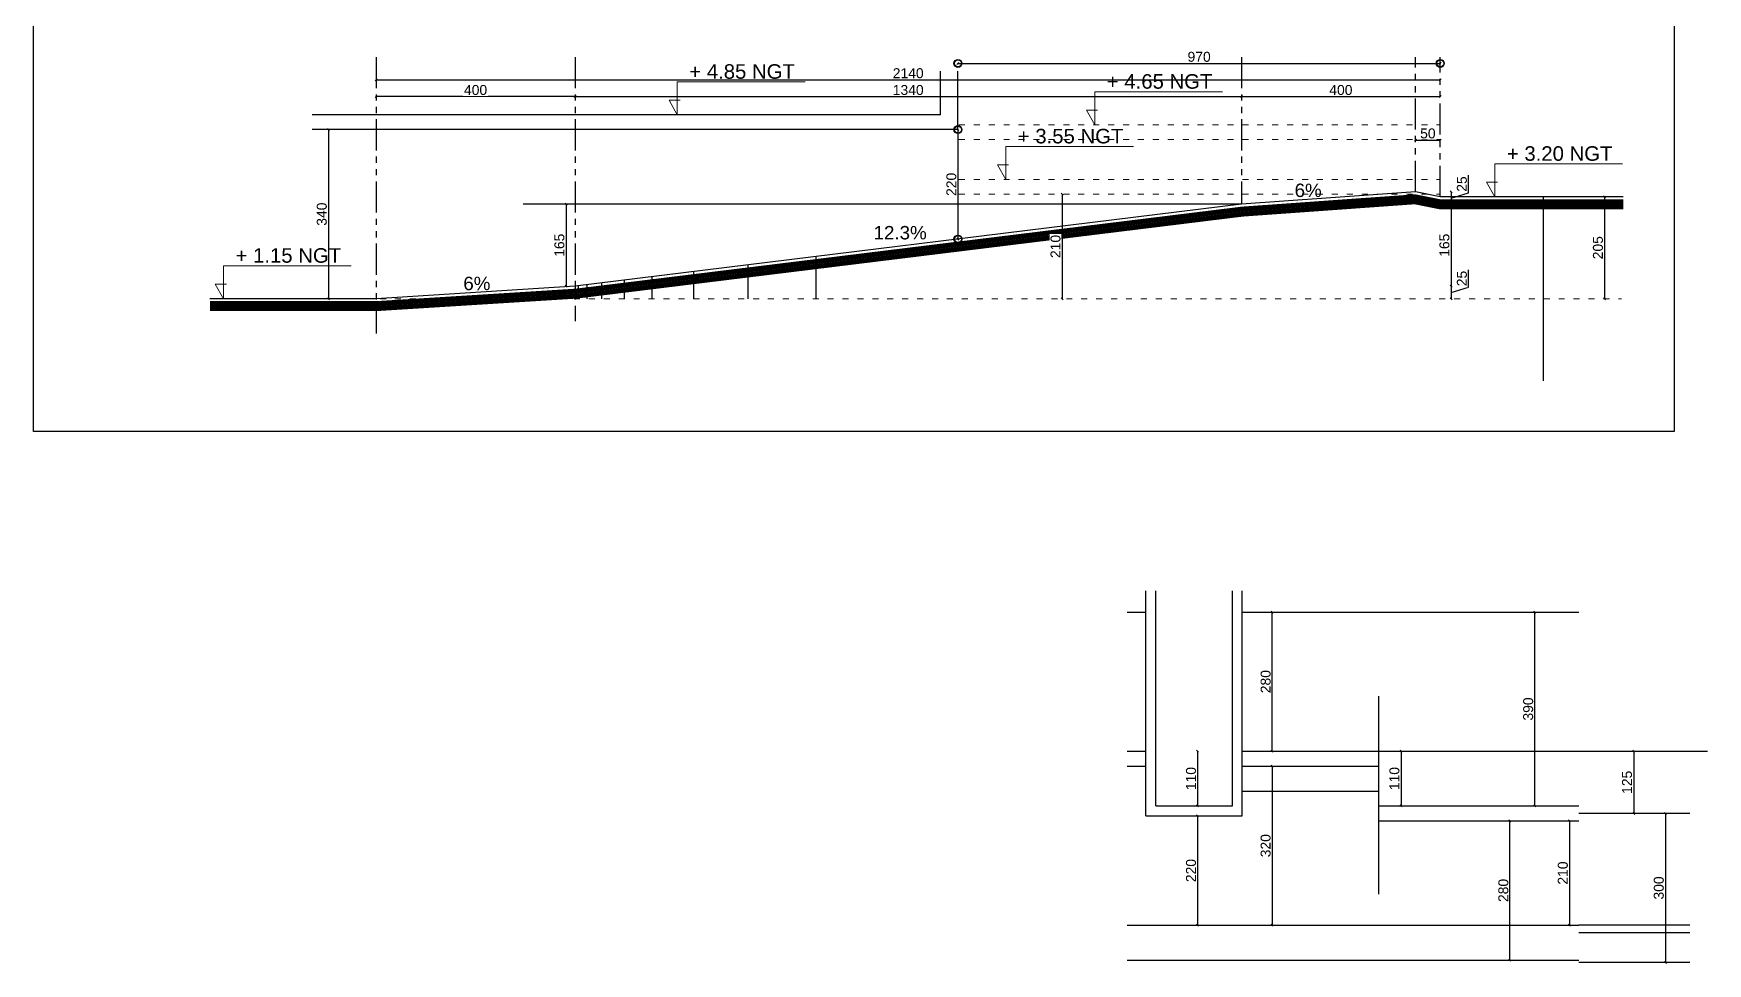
# Model space of a CAD drawing. Header units: millimetres. Extents: x 2804 to 3317, y 6834 to 7064.
# Drawn here: x 2933.82 to 2967.48, y 6837.51 to 6856.22 of the extents above; entities that cross this region are included whole.
import ezdxf

# ---------------------------------------------------------------- set-up
doc = ezdxf.new("R2010")
doc.units = ezdxf.units.MM
doc.header["$PDMODE"] = 1
doc.linetypes.add('ACAD_ISO03W100', pattern=[30, 12, -18])
doc.linetypes.add('PHANTOM2', pattern=[1.25, 0.625, -0.125, 0.125, -0.125, 0.125, -0.125])
for name, color, linetype, lineweight in [('cotation', 3, 'Continuous', 30), ('PORT-FEN', 2, 'Continuous', 0), ('structure grt', 150, 'Continuous', 0), ('Zin inter', 80, 'ACAD_ISO03W100', 5), ('Zin mur', 30, 'Continuous', 30)]:
    doc.layers.add(name, color=color, linetype=linetype, lineweight=lineweight)
doc.layers.add('zin texte', color=33, linetype='Continuous')
doc.styles.add('ARIAL', font='arial.ttf')
doc.styles.get("Standard").update_dxf_attribs({"font": 'arial.ttf'})
doc.dimstyles.new('cotation 100', dxfattribs={"dimtxt": 0.2, "dimasz": 0.04, "dimexe": 0, "dimexo": 0, "dimgap": 0.03, "dimtad": 1, "dimdec": 0, "dimlfac": 100, "dimdsep": 46, "dimtxsty": 'ARIAL', "dimblk": 'OBLIQUE', "dimcen": 0.09, "dimse1": 1, "dimse2": 1, "dimclrd": 256, "dimclre": 256, "dimclrt": 256, "dimadec": 3, "dimazin": 2, "dimtfac": 1, "dimtdec": 0, "dimtofl": 0, "dimtmove": 1, "dimatfit": 3, "dimfxl": 0, "dimtolj": 1, "dimtzin": 0, "dimlwd": -1, "dimlwe": -1, "dimarcsym": 0})

# ---------------------------------------------------------------- blocks, each defined once
blk = doc.blocks.new('_Oblique')
at = {"color": 0, "linetype": 'ByBlock', "lineweight": -2}
blk.add_line((-0.5, -0.5), (0.5, 0.5), dxfattribs=at)
blk = doc.blocks.new('*D544')
at = {"layer": 'cotation', "transparency": 16777216}
blk.add_line((2940.708, 6855.284), (2962.108, 6855.284), dxfattribs=at)
at = {"layer": 'Defpoints', "color": 0, "transparency": 16777216}
for p in [(2962.108, 6855.284), (2940.708, 6852.932), (2962.108, 6852.932)]:
    blk.add_point(p, dxfattribs=at)
at = {"layer": 'cotation', "transparency": 16777216, "xscale": 0.04, "yscale": 0.04, "zscale": 0.04, "rotation": 180}
blk.add_blockref('_Oblique', (2940.708, 6855.284), dxfattribs=at)
at = {"layer": 'cotation', "transparency": 16777216, "xscale": 0.04, "yscale": 0.04, "zscale": 0.04}
blk.add_blockref('_Oblique', (2962.108, 6855.284), dxfattribs=at)
at = {"layer": 'cotation', "transparency": 16777216, "insert": (2951.408, 6855.416), "char_height": 0.2, "attachment_point": 5, "style": 'ARIAL', "bg_fill": 3, "box_fill_scale": 1.1, "bg_fill_color": 256, "bg_fill_true_color": 13158600, "bg_fill_transparency": 0}
blk.add_mtext('\\A1;2140', dxfattribs=at)
blk = doc.blocks.new('*D545')
at = {"layer": 'cotation', "transparency": 16777216}
blk.add_line((2952.408, 6854.282), (2952.408, 6852.08), dxfattribs=at)
at = {"layer": 'Defpoints', "color": 0, "transparency": 16777216}
for p in [(2952.408, 6854.282), (2952.408, 6852.08), (2952.408, 6852.08)]:
    blk.add_point(p, dxfattribs=at)
at = {"layer": 'cotation', "transparency": 16777216, "xscale": 0.04, "yscale": 0.04, "zscale": 0.04}
for p, rotation in [((2952.408, 6854.282), 90), ((2952.408, 6852.08), 270)]:
    blk.add_blockref('_Oblique', p, dxfattribs=dict(at, rotation=rotation))
at = {"layer": 'cotation', "transparency": 16777216, "insert": (2952.276, 6853.181), "char_height": 0.2, "attachment_point": 5, "rotation": 90, "style": 'ARIAL', "bg_fill": 3, "box_fill_scale": 1.1, "bg_fill_color": 256, "bg_fill_true_color": 13158600, "bg_fill_transparency": 0}
blk.add_mtext('\\A1;220', dxfattribs=at)
blk = doc.blocks.new('*D546')
at = {"layer": 'cotation', "transparency": 16777216}
blk.add_line((2944.708, 6854.947), (2958.108, 6854.947), dxfattribs=at)
at = {"layer": 'Defpoints', "color": 0, "transparency": 16777216}
for p in [(2958.108, 6854.947), (2958.108, 6852.782), (2944.708, 6850.732)]:
    blk.add_point(p, dxfattribs=at)
at = {"layer": 'cotation', "transparency": 16777216, "xscale": 0.04, "yscale": 0.04, "zscale": 0.04, "rotation": 180}
blk.add_blockref('_Oblique', (2944.708, 6854.947), dxfattribs=at)
at = {"layer": 'cotation', "transparency": 16777216, "xscale": 0.04, "yscale": 0.04, "zscale": 0.04}
blk.add_blockref('_Oblique', (2958.108, 6854.947), dxfattribs=at)
at = {"layer": 'cotation', "transparency": 16777216, "insert": (2951.408, 6855.079), "char_height": 0.2, "attachment_point": 5, "style": 'ARIAL', "bg_fill": 3, "box_fill_scale": 1.1, "bg_fill_color": 256, "bg_fill_true_color": 13158600, "bg_fill_transparency": 0}
blk.add_mtext('\\A1;1340', dxfattribs=at)
blk = doc.blocks.new('*D547')
at = {"layer": 'cotation', "transparency": 16777216}
blk.add_line((2958.108, 6854.947), (2962.108, 6854.947), dxfattribs=at)
at = {"layer": 'Defpoints', "color": 0, "transparency": 16777216}
for p in [(2962.108, 6854.947), (2958.108, 6852.782), (2962.108, 6852.932)]:
    blk.add_point(p, dxfattribs=at)
at = {"layer": 'cotation', "transparency": 16777216, "xscale": 0.04, "yscale": 0.04, "zscale": 0.04, "rotation": 180}
blk.add_blockref('_Oblique', (2958.108, 6854.947), dxfattribs=at)
at = {"layer": 'cotation', "transparency": 16777216, "xscale": 0.04, "yscale": 0.04, "zscale": 0.04}
blk.add_blockref('_Oblique', (2962.108, 6854.947), dxfattribs=at)
at = {"layer": 'cotation', "transparency": 16777216, "insert": (2960.108, 6855.079), "char_height": 0.2, "attachment_point": 5, "style": 'ARIAL', "bg_fill": 3, "box_fill_scale": 1.1, "bg_fill_color": 256, "bg_fill_true_color": 13158600, "bg_fill_transparency": 0}
blk.add_mtext('\\A1;400', dxfattribs=at)
blk = doc.blocks.new('*D548')
at = {"layer": 'cotation', "transparency": 16777216}
blk.add_line((2944.708, 6854.947), (2940.708, 6854.947), dxfattribs=at)
at = {"layer": 'Defpoints', "color": 0, "transparency": 16777216}
for p in [(2940.708, 6854.947), (2940.708, 6850.732), (2944.708, 6850.732)]:
    blk.add_point(p, dxfattribs=at)
at = {"layer": 'cotation', "transparency": 16777216, "xscale": 0.04, "yscale": 0.04, "zscale": 0.04, "rotation": 180}
blk.add_blockref('_Oblique', (2940.708, 6854.947), dxfattribs=at)
at = {"layer": 'cotation', "transparency": 16777216, "xscale": 0.04, "yscale": 0.04, "zscale": 0.04}
blk.add_blockref('_Oblique', (2944.708, 6854.947), dxfattribs=at)
at = {"layer": 'cotation', "transparency": 16777216, "insert": (2942.708, 6855.079), "char_height": 0.2, "attachment_point": 5, "style": 'ARIAL', "bg_fill": 3, "box_fill_scale": 1.1, "bg_fill_color": 256, "bg_fill_true_color": 13158600, "bg_fill_transparency": 0}
blk.add_mtext('\\A1;400', dxfattribs=at)
blk = doc.blocks.new('*D549')
at = {"layer": 'cotation', "transparency": 16777216}
blk.add_line((2962.323, 6852.782), (2962.323, 6851.132), dxfattribs=at)
at = {"layer": 'Defpoints', "color": 0, "transparency": 16777216}
for p in [(2958.108, 6852.782), (2944.708, 6851.132), (2962.323, 6851.132)]:
    blk.add_point(p, dxfattribs=at)
at = {"layer": 'cotation', "transparency": 16777216, "xscale": 0.04, "yscale": 0.04, "zscale": 0.04}
for p, rotation in [((2962.323, 6852.782), 90), ((2962.323, 6851.132), 270)]:
    blk.add_blockref('_Oblique', p, dxfattribs=dict(at, rotation=rotation))
at = {"layer": 'cotation', "transparency": 16777216, "insert": (2962.191, 6851.957), "char_height": 0.2, "attachment_point": 5, "rotation": 90, "style": 'ARIAL', "bg_fill": 3, "box_fill_scale": 1.1, "bg_fill_color": 256, "bg_fill_true_color": 13158600, "bg_fill_transparency": 0}
blk.add_mtext('\\A1;165', dxfattribs=at)
blk = doc.blocks.new('*D550')
at = {"layer": 'cotation', "transparency": 16777216}
for p, q in [((2962.674, 6853.013), (2962.674, 6853.364)), ((2962.323, 6853.032), (2962.323, 6852.782)), ((2962.323, 6852.907), (2962.674, 6853.013))]:
    blk.add_line(p, q, dxfattribs=at)
at = {"layer": 'Defpoints', "color": 0, "transparency": 16777216}
for p in [(2961.608, 6853.032), (2958.108, 6852.782), (2962.323, 6852.782)]:
    blk.add_point(p, dxfattribs=at)
at = {"layer": 'cotation', "transparency": 16777216, "xscale": 0.04, "yscale": 0.04, "zscale": 0.04, "rotation": 270}
blk.add_blockref('_Oblique', (2962.323, 6852.782), dxfattribs=at)
at = {"layer": 'cotation', "transparency": 16777216, "insert": (2962.542, 6853.188), "char_height": 0.2, "attachment_point": 5, "rotation": 90, "style": 'ARIAL', "bg_fill": 3, "box_fill_scale": 1.1, "bg_fill_color": 256, "bg_fill_true_color": 13158600, "bg_fill_transparency": 0}
blk.add_mtext('\\A1;25', dxfattribs=at)
at = {"layer": 'cotation', "transparency": 16777216, "xscale": 0.04, "yscale": 0.04, "zscale": 0.04, "rotation": 90}
blk.add_blockref('_Oblique', (2962.323, 6853.032), dxfattribs=at)
blk = doc.blocks.new('*D551')
at = {"layer": 'cotation', "transparency": 16777216}
for p, q in [((2962.674, 6851.113), (2962.674, 6851.464)), ((2962.323, 6851.132), (2962.323, 6850.882)), ((2962.323, 6851.007), (2962.674, 6851.113))]:
    blk.add_line(p, q, dxfattribs=at)
at = {"layer": 'Defpoints', "color": 0, "transparency": 16777216}
for p in [(2944.708, 6851.132), (2940.708, 6850.882), (2962.323, 6850.882)]:
    blk.add_point(p, dxfattribs=at)
at = {"layer": 'cotation', "transparency": 16777216, "xscale": 0.04, "yscale": 0.04, "zscale": 0.04, "rotation": 270}
blk.add_blockref('_Oblique', (2962.323, 6850.882), dxfattribs=at)
at = {"layer": 'cotation', "transparency": 16777216, "insert": (2962.542, 6851.288), "char_height": 0.2, "attachment_point": 5, "rotation": 90, "style": 'ARIAL', "bg_fill": 3, "box_fill_scale": 1.1, "bg_fill_color": 256, "bg_fill_true_color": 13158600, "bg_fill_transparency": 0}
blk.add_mtext('\\A1;25', dxfattribs=at)
at = {"layer": 'cotation', "transparency": 16777216, "xscale": 0.04, "yscale": 0.04, "zscale": 0.04, "rotation": 90}
blk.add_blockref('_Oblique', (2962.323, 6851.132), dxfattribs=at)
blk = doc.blocks.new('*D552')
at = {"layer": 'cotation', "transparency": 16777216}
blk.add_line((2954.503, 6852.982), (2954.503, 6850.882), dxfattribs=at)
at = {"layer": 'Defpoints', "color": 0, "transparency": 16777216}
for p in [(2954.233, 6852.982), (2954.233, 6850.882), (2954.503, 6850.882)]:
    blk.add_point(p, dxfattribs=at)
at = {"layer": 'cotation', "transparency": 16777216, "xscale": 0.04, "yscale": 0.04, "zscale": 0.04}
for p, rotation in [((2954.503, 6852.982), 90), ((2954.503, 6850.882), 270)]:
    blk.add_blockref('_Oblique', p, dxfattribs=dict(at, rotation=rotation))
at = {"layer": 'cotation', "transparency": 16777216, "insert": (2954.371, 6851.932), "char_height": 0.2, "attachment_point": 5, "rotation": 90, "style": 'ARIAL', "bg_fill": 3, "box_fill_scale": 1.1, "bg_fill_color": 256, "bg_fill_true_color": 13158600, "bg_fill_transparency": 0}
blk.add_mtext('\\A1;210', dxfattribs=at)
blk = doc.blocks.new('*D553')
at = {"layer": 'cotation', "transparency": 16777216}
blk.add_line((2961.608, 6854.073), (2962.108, 6854.073), dxfattribs=at)
at = {"layer": 'Defpoints', "color": 0, "transparency": 16777216}
for p in [(2961.608, 6853.282), (2962.108, 6853.282)]:
    blk.add_point(p, dxfattribs=at)
at = {"layer": 'cotation', "transparency": 16777216, "xscale": 0.04, "yscale": 0.04, "zscale": 0.04, "rotation": 180}
blk.add_blockref('_Oblique', (2961.608, 6854.073), dxfattribs=at)
at = {"layer": 'cotation', "transparency": 16777216, "xscale": 0.04, "yscale": 0.04, "zscale": 0.04}
blk.add_blockref('_Oblique', (2962.108, 6854.073), dxfattribs=at)
at = {"layer": 'cotation', "transparency": 16777216, "insert": (2961.858, 6854.205), "char_height": 0.2, "attachment_point": 5, "style": 'ARIAL', "bg_fill": 3, "box_fill_scale": 1.1, "bg_fill_color": 256, "bg_fill_true_color": 13158600, "bg_fill_transparency": 0}
blk.add_mtext('\\A1;50', dxfattribs=at)
at = {"layer": 'Defpoints', "color": 0, "transparency": 16777216}
blk.add_point((2962.108, 6854.073), dxfattribs=at)
blk = doc.blocks.new('*D569')
at = {"layer": 'cotation', "transparency": 16777216}
blk.add_line((2952.408, 6855.614), (2962.108, 6855.614), dxfattribs=at)
at = {"layer": 'Defpoints', "color": 0, "transparency": 16777216}
for p in [(2952.408, 6855.459), (2962.108, 6855.614), (2962.108, 6855.459)]:
    blk.add_point(p, dxfattribs=at)
at = {"layer": 'cotation', "transparency": 16777216, "xscale": 0.04, "yscale": 0.04, "zscale": 0.04, "rotation": 180}
blk.add_blockref('_Oblique', (2952.408, 6855.614), dxfattribs=at)
at = {"layer": 'cotation', "transparency": 16777216, "xscale": 0.04, "yscale": 0.04, "zscale": 0.04}
blk.add_blockref('_Oblique', (2962.108, 6855.614), dxfattribs=at)
at = {"layer": 'cotation', "transparency": 16777216, "insert": (2957.258, 6855.746), "char_height": 0.2, "attachment_point": 5, "style": 'ARIAL', "bg_fill": 3, "box_fill_scale": 1.1, "bg_fill_color": 256, "bg_fill_true_color": 13158600, "bg_fill_transparency": 0}
blk.add_mtext('\\A1;970', dxfattribs=at)
blk = doc.blocks.new('*D995')
at = {"layer": 'cotation', "transparency": 16777216}
blk.add_line((2944.527, 6852.782), (2944.527, 6851.132), dxfattribs=at)
at = {"layer": 'Defpoints', "color": 0, "transparency": 16777216}
for p in [(2944.708, 6852.782), (2944.527, 6851.132), (2944.708, 6851.132)]:
    blk.add_point(p, dxfattribs=at)
at = {"layer": 'cotation', "transparency": 16777216, "xscale": 0.04, "yscale": 0.04, "zscale": 0.04}
for p, rotation in [((2944.527, 6852.782), 90), ((2944.527, 6851.132), 270)]:
    blk.add_blockref('_Oblique', p, dxfattribs=dict(at, rotation=rotation))
at = {"layer": 'cotation', "transparency": 16777216, "insert": (2944.395, 6851.957), "char_height": 0.2, "attachment_point": 5, "rotation": 90, "style": 'ARIAL'}
blk.add_mtext('\\A1;165', dxfattribs=at)
blk = doc.blocks.new('*D996')
at = {"layer": 'cotation', "transparency": 16777216}
blk.add_line((2965.41, 6852.932), (2965.41, 6850.882), dxfattribs=at)
at = {"layer": 'Defpoints', "color": 0, "transparency": 16777216}
for p in [(2965.223, 6852.932), (2965.223, 6850.882), (2965.41, 6850.882)]:
    blk.add_point(p, dxfattribs=at)
at = {"layer": 'cotation', "transparency": 16777216, "xscale": 0.04, "yscale": 0.04, "zscale": 0.04}
for p, rotation in [((2965.41, 6852.932), 90), ((2965.41, 6850.882), 270)]:
    blk.add_blockref('_Oblique', p, dxfattribs=dict(at, rotation=rotation))
at = {"layer": 'cotation', "transparency": 16777216, "insert": (2965.278, 6851.907), "char_height": 0.2, "attachment_point": 5, "rotation": 90, "style": 'ARIAL'}
blk.add_mtext('\\A1;205', dxfattribs=at)
blk = doc.blocks.new('*D997')
at = {"layer": 'cotation', "transparency": 16777216}
blk.add_line((2939.749, 6854.282), (2939.749, 6850.882), dxfattribs=at)
at = {"layer": 'Defpoints', "color": 0, "transparency": 16777216}
for p in [(2939.42, 6854.282), (2939.42, 6850.882), (2939.749, 6850.882)]:
    blk.add_point(p, dxfattribs=at)
at = {"layer": 'cotation', "transparency": 16777216, "xscale": 0.04, "yscale": 0.04, "zscale": 0.04}
for p, rotation in [((2939.749, 6854.282), 90), ((2939.749, 6850.882), 270)]:
    blk.add_blockref('_Oblique', p, dxfattribs=dict(at, rotation=rotation))
at = {"layer": 'cotation', "transparency": 16777216, "insert": (2939.617, 6852.582), "char_height": 0.2, "attachment_point": 5, "rotation": 90, "style": 'ARIAL'}
blk.add_mtext('\\A1;340', dxfattribs=at)
blk = doc.blocks.new('*D998')
at = {"layer": 'cotation', "transparency": 16777216}
blk.add_line((2963.508, 6837.579), (2963.508, 6840.379), dxfattribs=at)
at = {"layer": 'Defpoints', "color": 0, "transparency": 16777216}
for p in [(2963.508, 6840.379), (2963.916, 6840.379), (2963.916, 6837.579)]:
    blk.add_point(p, dxfattribs=at)
at = {"layer": 'cotation', "transparency": 16777216, "xscale": 0.04, "yscale": 0.04, "zscale": 0.04}
for p, rotation in [((2963.508, 6840.379), 90), ((2963.508, 6837.579), 270)]:
    blk.add_blockref('_Oblique', p, dxfattribs=dict(at, rotation=rotation))
at = {"layer": 'cotation', "transparency": 16777216, "insert": (2963.376, 6838.979), "char_height": 0.2, "attachment_point": 5, "rotation": 90, "style": 'ARIAL'}
blk.add_mtext('\\A1;280', dxfattribs=at)
blk = doc.blocks.new('*D999')
at = {"layer": 'cotation', "transparency": 16777216}
blk.add_line((2964.007, 6840.679), (2964.007, 6844.579), dxfattribs=at)
at = {"layer": 'Defpoints', "color": 0, "transparency": 16777216}
for p in [(2964.007, 6844.579), (2964.497, 6844.579), (2964.497, 6840.679)]:
    blk.add_point(p, dxfattribs=at)
at = {"layer": 'cotation', "transparency": 16777216, "xscale": 0.04, "yscale": 0.04, "zscale": 0.04}
for p, rotation in [((2964.007, 6844.579), 90), ((2964.007, 6840.679), 270)]:
    blk.add_blockref('_Oblique', p, dxfattribs=dict(at, rotation=rotation))
at = {"layer": 'cotation', "transparency": 16777216, "insert": (2963.875, 6842.629), "char_height": 0.2, "attachment_point": 5, "rotation": 90, "style": 'ARIAL'}
blk.add_mtext('\\A1;390', dxfattribs=at)
blk = doc.blocks.new('*D1000')
at = {"layer": 'cotation', "transparency": 16777216}
blk.add_line((2964.704, 6840.379), (2964.704, 6838.279), dxfattribs=at)
at = {"layer": 'Defpoints', "color": 0, "transparency": 16777216}
for p in [(2964.896, 6840.379), (2964.704, 6838.279), (2964.896, 6838.279)]:
    blk.add_point(p, dxfattribs=at)
at = {"layer": 'cotation', "transparency": 16777216, "xscale": 0.04, "yscale": 0.04, "zscale": 0.04}
for p, rotation in [((2964.704, 6840.379), 90), ((2964.704, 6838.279), 270)]:
    blk.add_blockref('_Oblique', p, dxfattribs=dict(at, rotation=rotation))
at = {"layer": 'cotation', "transparency": 16777216, "insert": (2964.572, 6839.329), "char_height": 0.2, "attachment_point": 5, "rotation": 90, "style": 'ARIAL'}
blk.add_mtext('\\A1;210', dxfattribs=at)
blk = doc.blocks.new('*D1001')
at = {"layer": 'cotation', "transparency": 16777216}
blk.add_line((2957.227, 6840.479), (2957.227, 6838.279), dxfattribs=at)
at = {"layer": 'Defpoints', "color": 0, "transparency": 16777216}
for p in [(2957.485, 6840.479), (2957.227, 6838.279), (2957.485, 6838.279)]:
    blk.add_point(p, dxfattribs=at)
at = {"layer": 'cotation', "transparency": 16777216, "xscale": 0.04, "yscale": 0.04, "zscale": 0.04}
for p, rotation in [((2957.227, 6840.479), 90), ((2957.227, 6838.279), 270)]:
    blk.add_blockref('_Oblique', p, dxfattribs=dict(at, rotation=rotation))
at = {"layer": 'cotation', "transparency": 16777216, "insert": (2957.095, 6839.379), "char_height": 0.2, "attachment_point": 5, "rotation": 90, "style": 'ARIAL'}
blk.add_mtext('\\A1;220', dxfattribs=at)
blk = doc.blocks.new('*D1002')
at = {"layer": 'cotation', "transparency": 16777216}
blk.add_line((2965.996, 6841.779), (2965.996, 6840.529), dxfattribs=at)
at = {"layer": 'Defpoints', "color": 0, "transparency": 16777216}
for p in [(2965.706, 6841.779), (2965.706, 6840.529), (2965.996, 6840.529)]:
    blk.add_point(p, dxfattribs=at)
at = {"layer": 'cotation', "transparency": 16777216, "xscale": 0.04, "yscale": 0.04, "zscale": 0.04}
for p, rotation in [((2965.996, 6841.779), 90), ((2965.996, 6840.529), 270)]:
    blk.add_blockref('_Oblique', p, dxfattribs=dict(at, rotation=rotation))
at = {"layer": 'cotation', "transparency": 16777216, "insert": (2965.863, 6841.154), "char_height": 0.2, "attachment_point": 5, "rotation": 90, "style": 'ARIAL'}
blk.add_mtext('\\A1;125', dxfattribs=at)
blk = doc.blocks.new('*D1003')
at = {"layer": 'cotation', "transparency": 16777216}
blk.add_line((2958.728, 6841.779), (2958.728, 6844.579), dxfattribs=at)
at = {"layer": 'Defpoints', "color": 0, "transparency": 16777216}
for p in [(2958.61, 6844.579), (2958.728, 6844.579), (2958.61, 6841.779)]:
    blk.add_point(p, dxfattribs=at)
at = {"layer": 'cotation', "transparency": 16777216, "xscale": 0.04, "yscale": 0.04, "zscale": 0.04}
for p, rotation in [((2958.728, 6844.579), 90), ((2958.728, 6841.779), 270)]:
    blk.add_blockref('_Oblique', p, dxfattribs=dict(at, rotation=rotation))
at = {"layer": 'cotation', "transparency": 16777216, "insert": (2958.596, 6843.179), "char_height": 0.2, "attachment_point": 5, "rotation": 90, "style": 'ARIAL'}
blk.add_mtext('\\A1;280', dxfattribs=at)
blk = doc.blocks.new('*D1004')
at = {"layer": 'cotation', "transparency": 16777216}
blk.add_line((2958.728, 6841.479), (2958.728, 6838.279), dxfattribs=at)
at = {"layer": 'Defpoints', "color": 0, "transparency": 16777216}
for p in [(2960.356, 6841.479), (2958.728, 6838.279), (2960.356, 6838.279)]:
    blk.add_point(p, dxfattribs=at)
at = {"layer": 'cotation', "transparency": 16777216, "xscale": 0.04, "yscale": 0.04, "zscale": 0.04}
for p, rotation in [((2958.728, 6841.479), 90), ((2958.728, 6838.279), 270)]:
    blk.add_blockref('_Oblique', p, dxfattribs=dict(at, rotation=rotation))
at = {"layer": 'cotation', "transparency": 16777216, "insert": (2958.596, 6839.879), "char_height": 0.2, "attachment_point": 5, "rotation": 90, "style": 'ARIAL'}
blk.add_mtext('\\A1;320', dxfattribs=at)
blk = doc.blocks.new('*D1010')
at = {"layer": 'cotation', "transparency": 16777216}
blk.add_line((2957.227, 6841.779), (2957.227, 6840.679), dxfattribs=at)
at = {"layer": 'Defpoints', "color": 0, "transparency": 16777216}
for p in [(2958.126, 6841.779), (2957.227, 6840.679), (2957.926, 6840.679)]:
    blk.add_point(p, dxfattribs=at)
at = {"layer": 'cotation', "transparency": 16777216, "xscale": 0.04, "yscale": 0.04, "zscale": 0.04}
for p, rotation in [((2957.227, 6841.779), 90), ((2957.227, 6840.679), 270)]:
    blk.add_blockref('_Oblique', p, dxfattribs=dict(at, rotation=rotation))
at = {"layer": 'cotation', "transparency": 16777216, "insert": (2957.095, 6841.229), "char_height": 0.2, "attachment_point": 5, "rotation": 90, "style": 'ARIAL'}
blk.add_mtext('\\A1;110', dxfattribs=at)
blk = doc.blocks.new('*D1011')
at = {"layer": 'cotation', "transparency": 16777216}
blk.add_line((2961.318, 6841.779), (2961.318, 6840.679), dxfattribs=at)
at = {"layer": 'Defpoints', "color": 0, "transparency": 16777216}
for p in [(2961.216, 6841.779), (2961.216, 6840.679), (2961.318, 6840.679)]:
    blk.add_point(p, dxfattribs=at)
at = {"layer": 'cotation', "transparency": 16777216, "xscale": 0.04, "yscale": 0.04, "zscale": 0.04}
for p, rotation in [((2961.318, 6841.779), 90), ((2961.318, 6840.679), 270)]:
    blk.add_blockref('_Oblique', p, dxfattribs=dict(at, rotation=rotation))
at = {"layer": 'cotation', "transparency": 16777216, "insert": (2961.186, 6841.229), "char_height": 0.2, "attachment_point": 5, "rotation": 90, "style": 'ARIAL'}
blk.add_mtext('\\A1;110', dxfattribs=at)
blk = doc.blocks.new('*D1014')
at = {"layer": 'cotation', "transparency": 16777216}
blk.add_line((2966.634, 6840.529), (2966.634, 6837.529), dxfattribs=at)
at = {"layer": 'Defpoints', "color": 0, "transparency": 16777216}
for p in [(2966.625, 6840.529), (2966.625, 6837.529), (2966.634, 6837.529)]:
    blk.add_point(p, dxfattribs=at)
at = {"layer": 'cotation', "transparency": 16777216, "xscale": 0.04, "yscale": 0.04, "zscale": 0.04}
for p, rotation in [((2966.634, 6840.529), 90), ((2966.634, 6837.529), 270)]:
    blk.add_blockref('_Oblique', p, dxfattribs=dict(at, rotation=rotation))
at = {"layer": 'cotation', "transparency": 16777216, "insert": (2966.502, 6839.029), "char_height": 0.2, "attachment_point": 5, "rotation": 90, "style": 'ARIAL'}
blk.add_mtext('\\A1;300', dxfattribs=at)

msp = doc.modelspace()

# ---------------------------------------------------------------- linework, layer by layer
at = {"color": 2, "linetype": 'PHANTOM2'}
for p, q in [((2940.708, 6855.74), (2940.708, 6850.182)), ((2944.708, 6855.74), (2944.708, 6850.432)), ((2961.608, 6853.032), (2961.608, 6855.74)), ((2962.108, 6852.932), (2962.108, 6855.74))]:
    msp.add_line(p, q, dxfattribs=at)
at = {"layer": 'cotation'}
for p, q in [((2964.173, 6852.932), (2964.173, 6849.232)), ((2956.188, 6840.479), (2956.188, 6845.003)), ((2956.388, 6840.679), (2956.388, 6845.003)), ((2957.926, 6840.679), (2957.926, 6845.003)), ((2958.126, 6840.479), (2958.126, 6845.003)), ((2955.813, 6844.579), (2956.188, 6844.579)), ((2958.126, 6844.579), (2964.896, 6844.579)), ((2960.866, 6842.888), (2960.866, 6838.903)), ((2955.813, 6841.779), (2956.188, 6841.779)), ((2958.126, 6841.779), (2960.866, 6841.779)), ((2960.866, 6841.779), (2967.481, 6841.779)), ((2955.813, 6841.479), (2956.188, 6841.479)), ((2958.126, 6841.479), (2960.866, 6841.479)), ((2958.126, 6840.979), (2960.866, 6840.979)), ((2956.388, 6840.679), (2957.926, 6840.679)), ((2960.866, 6840.679), (2964.896, 6840.679)), ((2967.128, 6840.529), (2964.896, 6840.529)), ((2956.188, 6840.479), (2958.126, 6840.479)), ((2960.866, 6840.379), (2964.896, 6840.379)), ((2955.813, 6838.279), (2964.896, 6838.279)), ((2955.813, 6837.579), (2964.896, 6837.579))]:
    msp.add_line(p, q, dxfattribs=at)
at = {"layer": 'cotation', "color": 1}
for p, q in [((2967.128, 6838.279), (2964.896, 6838.279)), ((2967.128, 6838.129), (2964.896, 6838.129)), ((2967.128, 6837.529), (2964.896, 6837.529))]:
    msp.add_line(p, q, dxfattribs=at)
at = {"layer": 'PORT-FEN'}
for points in [[(2963.261, 6853.224), (2963.039, 6853.224), (2963.203, 6852.932), (2963.203, 6853.594), (2965.773, 6853.594), (2965.773, 6853.594)], [(2937.697, 6851.174), (2937.475, 6851.174), (2937.639, 6850.882), (2937.639, 6851.544), (2940.209, 6851.544), (2940.209, 6851.544)]]:
    msp.add_lwpolyline(points, dxfattribs=at)
at = {"layer": 'Zin mur'}
for p, q in [((2952.058, 6854.582), (2952.058, 6855.459)), ((2952.408, 6854.282), (2952.408, 6855.459))]:
    msp.add_line(p, q, dxfattribs=at)
at = {"layer": 'Zin mur', "const_width": 0.1}
for points in [[(2965.786, 6852.832), (2962.098, 6852.832), (2961.602, 6852.931), (2958.12, 6852.683), (2944.72, 6851.033), (2940.711, 6850.782), (2937.366, 6850.782)], [(2965.786, 6852.732), (2962.088, 6852.732), (2961.595, 6852.831), (2958.133, 6852.583), (2944.732, 6850.933), (2940.714, 6850.682), (2937.366, 6850.682)]]:
    msp.add_lwpolyline(points, dxfattribs=at)
at = {"layer": 'Zin mur'}
msp.add_lwpolyline([(2965.786, 6852.932), (2962.108, 6852.932), (2961.608, 6853.032), (2958.108, 6852.782), (2944.708, 6851.132), (2940.708, 6850.882), (2937.366, 6850.882)], dxfattribs=at)

# ---------------------------------------------------------------- texts
at = {"layer": 'structure grt', "ltscale": 0.5, "char_height": 0.2925, "width": 20.61948, "attachment_point": 1}
for s, insert in [('{\\C1;+ 3.20 NGT}', (2963.446, 6853.948)), ('{\\C1;+ 1.15 NGT}', (2937.882, 6851.898))]:
    msp.add_mtext(s, dxfattribs=dict(at, insert=insert))

# ---------------------------------------------------------------- dimensions: what is measured, and where the dimension line sits
at = {"layer": 'cotation'}
for base, p1, p2, picture, middle in [((2939.749, 6850.882), (2939.42, 6854.282), (2939.42, 6850.882), '*D997', (2939.617, 6852.582)), ((2965.41, 6850.882), (2965.223, 6852.932), (2965.223, 6850.882), '*D996', (2965.278, 6851.907)), ((2958.728, 6844.579), (2958.61, 6841.779), (2958.61, 6844.579), '*D1003', (2958.596, 6843.179)), ((2964.007, 6844.579), (2964.497, 6840.679), (2964.497, 6844.579), '*D999', (2963.875, 6842.629)), ((2957.227, 6840.679), (2958.126, 6841.779), (2957.926, 6840.679), '*D1010', (2957.095, 6841.229)), ((2958.728, 6838.279), (2960.356, 6841.479), (2960.356, 6838.279), '*D1004', (2958.596, 6839.879)), ((2961.318, 6840.679), (2961.216, 6841.779), (2961.216, 6840.679), '*D1011', (2961.186, 6841.229)), ((2965.996, 6840.529), (2965.706, 6841.779), (2965.706, 6840.529), '*D1002', (2965.863, 6841.154)), ((2957.227, 6838.279), (2957.485, 6840.479), (2957.485, 6838.279), '*D1001', (2957.095, 6839.379)), ((2966.634, 6837.529), (2966.625, 6840.529), (2966.625, 6837.529), '*D1014', (2966.502, 6839.029)), ((2963.508, 6840.379), (2963.916, 6837.579), (2963.916, 6840.379), '*D998', (2963.376, 6838.979)), ((2964.704, 6838.279), (2964.896, 6840.379), (2964.896, 6838.279), '*D1000', (2964.572, 6839.329))]:
    dim = msp.add_linear_dim(base=base, p1=p1, p2=p2, angle=90, dimstyle='cotation 100', dxfattribs=at)
    dim.commit()
    dim.dimension.update_dxf_attribs({"geometry": picture, "text_midpoint": middle})

# ---------------------------------------------------------------- next in the draw order: dimensions: what is measured, and where the dimension line sits
dim = msp.add_linear_dim(base=(2962.108, 6855.284), p1=(2940.708, 6852.932), p2=(2962.108, 6852.932), dimstyle='cotation 100', override={"dimtfill": 1, "dimarcsym": 2}, dxfattribs=at)
dim.commit()
dim.dimension.update_dxf_attribs({"geometry": '*D544', "text_midpoint": (2951.408, 6855.416)})

# ---------------------------------------------------------------- next in the draw order: linework, layer by layer
at = {"color": 2, "linetype": 'PHANTOM2'}
msp.add_line((2958.108, 6855.74), (2958.108, 6852.782), dxfattribs=at)
at = {"layer": 'Zin mur'}
for p, q in [((2952.058, 6854.582), (2939.42, 6854.582)), ((2952.408, 6854.282), (2939.42, 6854.282))]:
    msp.add_line(p, q, dxfattribs=at)

# ---------------------------------------------------------------- next in the draw order: dimensions: what is measured, and where the dimension line sits
at = {"layer": 'cotation'}
dim = msp.add_linear_dim(base=(2962.108, 6855.614), p1=(2952.408, 6855.459), p2=(2962.108, 6855.459), dimstyle='cotation 100', override={"dimtfill": 1, "dimarcsym": 2}, dxfattribs=at)
dim.commit()
dim.dimension.update_dxf_attribs({"geometry": '*D569', "text_midpoint": (2957.258, 6855.746)})
dim = msp.add_linear_dim(base=(2952.408, 6852.08), p1=(2952.408, 6854.282), p2=(2952.408, 6852.08), angle=90, dimstyle='cotation 100', override={"dimtfill": 1, "dimarcsym": 2}, dxfattribs=at)
dim.commit()
dim.dimension.update_dxf_attribs({"geometry": '*D545', "text_midpoint": (2952.276, 6853.181)})

# ---------------------------------------------------------------- next in the draw order: linework, layer by layer
for centre, radius in [((2952.408, 6855.614), 0.08), ((2952.408, 6855.614), 0.07), ((2962.108, 6855.614), 0.08), ((2962.108, 6855.614), 0.07)]:
    msp.add_circle(centre, radius, dxfattribs=at)

# ---------------------------------------------------------------- next in the draw order: dimensions: what is measured, and where the dimension line sits
dim = msp.add_linear_dim(base=(2958.108, 6854.947), p1=(2944.708, 6850.732), p2=(2958.108, 6852.782), dimstyle='cotation 100', override={"dimtfill": 1, "dimarcsym": 2}, dxfattribs=at)
dim.commit()
dim.dimension.update_dxf_attribs({"geometry": '*D546', "text_midpoint": (2951.408, 6855.079)})

# ---------------------------------------------------------------- next in the draw order: linework, layer by layer
for radius in [0.08, 0.07]:
    msp.add_circle((2952.408, 6854.282), radius, dxfattribs=at)
at = {"layer": 'PORT-FEN'}
for points in [[(2946.821, 6854.874), (2946.599, 6854.874), (2946.763, 6854.582), (2946.763, 6855.244), (2949.333, 6855.244), (2949.333, 6855.244)], [(2955.217, 6854.674), (2954.995, 6854.674), (2955.159, 6854.382), (2955.159, 6855.044), (2957.729, 6855.044), (2957.729, 6855.044)], [(2953.427, 6853.574), (2953.206, 6853.574), (2953.369, 6853.282), (2953.369, 6853.944), (2955.939, 6853.944), (2955.939, 6853.944)]]:
    msp.add_lwpolyline(points, dxfattribs=at)

# ---------------------------------------------------------------- next in the draw order: texts
at = {"layer": 'structure grt', "ltscale": 0.5, "char_height": 0.2925, "width": 20.61948, "attachment_point": 1}
for s, insert in [('{\\C1;+ 4.85 NGT}', (2947.006, 6855.598)), ('{\\C1;+ 4.65 NGT}', (2955.402, 6855.398)), ('{\\C1;+ 3.55 NGT}', (2953.612, 6854.298))]:
    msp.add_mtext(s, dxfattribs=dict(at, insert=insert))
at = {"layer": 'zin texte', "insert": (2950.711, 6852.344), "char_height": 0.27, "attachment_point": 1}
msp.add_mtext_dynamic_manual_height_columns('12.3%', width=34.10317, gutter_width=12.5, heights=[0], dxfattribs=at)

# ---------------------------------------------------------------- next in the draw order: dimensions: what is measured, and where the dimension line sits
at = {"layer": 'cotation'}
for base, p1, p2, picture, middle in [((2940.708, 6854.947), (2944.708, 6850.732), (2940.708, 6850.732), '*D548', (2942.708, 6855.079)), ((2962.108, 6854.947), (2958.108, 6852.782), (2962.108, 6852.932), '*D547', (2960.108, 6855.079))]:
    dim = msp.add_linear_dim(base=base, p1=p1, p2=p2, dimstyle='cotation 100', override={"dimtfill": 1, "dimarcsym": 2}, dxfattribs=at)
    dim.commit()
    dim.dimension.update_dxf_attribs({"geometry": picture, "text_midpoint": middle})

# ---------------------------------------------------------------- next in the draw order: linework, layer by layer
at = {"layer": 'Zin inter', "ltscale": 0.01}
for p, q in [((2952.428, 6854.382), (2962.108, 6854.382)), ((2952.428, 6854.082), (2962.108, 6854.082)), ((2952.428, 6853.282), (2962.108, 6853.282)), ((2952.428, 6852.982), (2962.108, 6852.982))]:
    msp.add_line(p, q, dxfattribs=at)

# ---------------------------------------------------------------- next in the draw order: texts
at = {"layer": 'zin texte', "char_height": 0.27, "attachment_point": 1}
for insert in [(2959.178, 6853.197), (2942.462, 6851.323)]:
    msp.add_mtext_dynamic_manual_height_columns('6%', width=34.10317, gutter_width=12.5, heights=[0], dxfattribs=dict(at, insert=insert))

# ---------------------------------------------------------------- next in the draw order: dimensions: what is measured, and where the dimension line sits
at = {"layer": 'cotation'}
dim = msp.add_linear_dim(base=(2962.323, 6851.132), p1=(2958.108, 6852.782), p2=(2944.708, 6851.132), angle=90, dimstyle='cotation 100', override={"dimtfill": 1, "dimarcsym": 2}, dxfattribs=at)
dim.commit()
dim.dimension.update_dxf_attribs({"geometry": '*D549', "text_midpoint": (2962.191, 6851.957)})

# ---------------------------------------------------------------- next in the draw order: linework, layer by layer
for radius in [0.08, 0.07]:
    msp.add_circle((2952.408, 6852.08), radius, dxfattribs=at)

# ---------------------------------------------------------------- next in the draw order: dimensions: what is measured, and where the dimension line sits
for base, p1, p2, picture, middle in [((2962.323, 6852.782), (2961.608, 6853.032), (2958.108, 6852.782), '*D550', (2962.542, 6853.043)), ((2962.323, 6850.882), (2944.708, 6851.132), (2940.708, 6850.882), '*D551', (2962.542, 6851.143))]:
    dim = msp.add_linear_dim(base=base, p1=p1, p2=p2, angle=90, dimstyle='cotation 100', override={"dimtfill": 1, "dimarcsym": 2}, dxfattribs=at)
    dim.commit()
    dim.dimension.update_dxf_attribs({"geometry": picture, "text_midpoint": middle})

# ---------------------------------------------------------------- next in the draw order: linework, layer by layer
for p, q in [((2949.548, 6851.728), (2949.548, 6850.882)), ((2946.256, 6851.323), (2946.256, 6850.882)), ((2947.093, 6851.426), (2947.093, 6850.882)), ((2948.181, 6851.56), (2948.181, 6850.882)), ((2944.708, 6851.132), (2944.708, 6850.882)), ((2944.771, 6851.14), (2944.771, 6850.882)), ((2944.947, 6851.162), (2944.947, 6850.882)), ((2945.241, 6851.198), (2945.241, 6850.882)), ((2945.697, 6851.254), (2945.697, 6850.882))]:
    msp.add_line(p, q, dxfattribs=at)
at = {"layer": 'Zin inter', "ltscale": 0.01}
msp.add_line((2939.588, 6850.882), (2965.749, 6850.882), dxfattribs=at)

# ---------------------------------------------------------------- next in the draw order: dimensions: what is measured, and where the dimension line sits
at = {"layer": 'cotation'}
dim = msp.add_linear_dim(base=(2962.108, 6854.073), p1=(2961.608, 6853.282), p2=(2962.108, 6853.282), dimstyle='cotation 100', override={"dimtfill": 1, "dimarcsym": 2}, dxfattribs=at)
dim.commit()
dim.dimension.update_dxf_attribs({"geometry": '*D553', "text_midpoint": (2961.858, 6854.205)})
dim = msp.add_linear_dim(base=(2944.527, 6851.132), p1=(2944.708, 6852.782), p2=(2944.708, 6851.132), angle=90, dimstyle='cotation 100', dxfattribs=at)
dim.commit()
dim.dimension.update_dxf_attribs({"geometry": '*D995', "text_midpoint": (2944.395, 6851.957)})

# ---------------------------------------------------------------- next in the draw order: dimensions: what is measured, and where the dimension line sits
dim = msp.add_linear_dim(base=(2954.503, 6850.882), p1=(2954.233, 6852.982), p2=(2954.233, 6850.882), angle=90, dimstyle='cotation 100', override={"dimtfill": 1, "dimarcsym": 2}, dxfattribs=at)
dim.commit()
dim.dimension.update_dxf_attribs({"geometry": '*D552', "text_midpoint": (2954.371, 6851.932)})

# ---------------------------------------------------------------- next in the draw order: linework, layer by layer
msp.add_line((2958.108, 6852.782), (2943.665, 6852.782), dxfattribs=at)
msp.add_lwpolyline([(2933.819, 6871.431), (2966.812, 6871.431), (2966.812, 6848.213), (2933.819, 6848.213)], close=True, dxfattribs=at)

doc.saveas('drawing.dxf')
